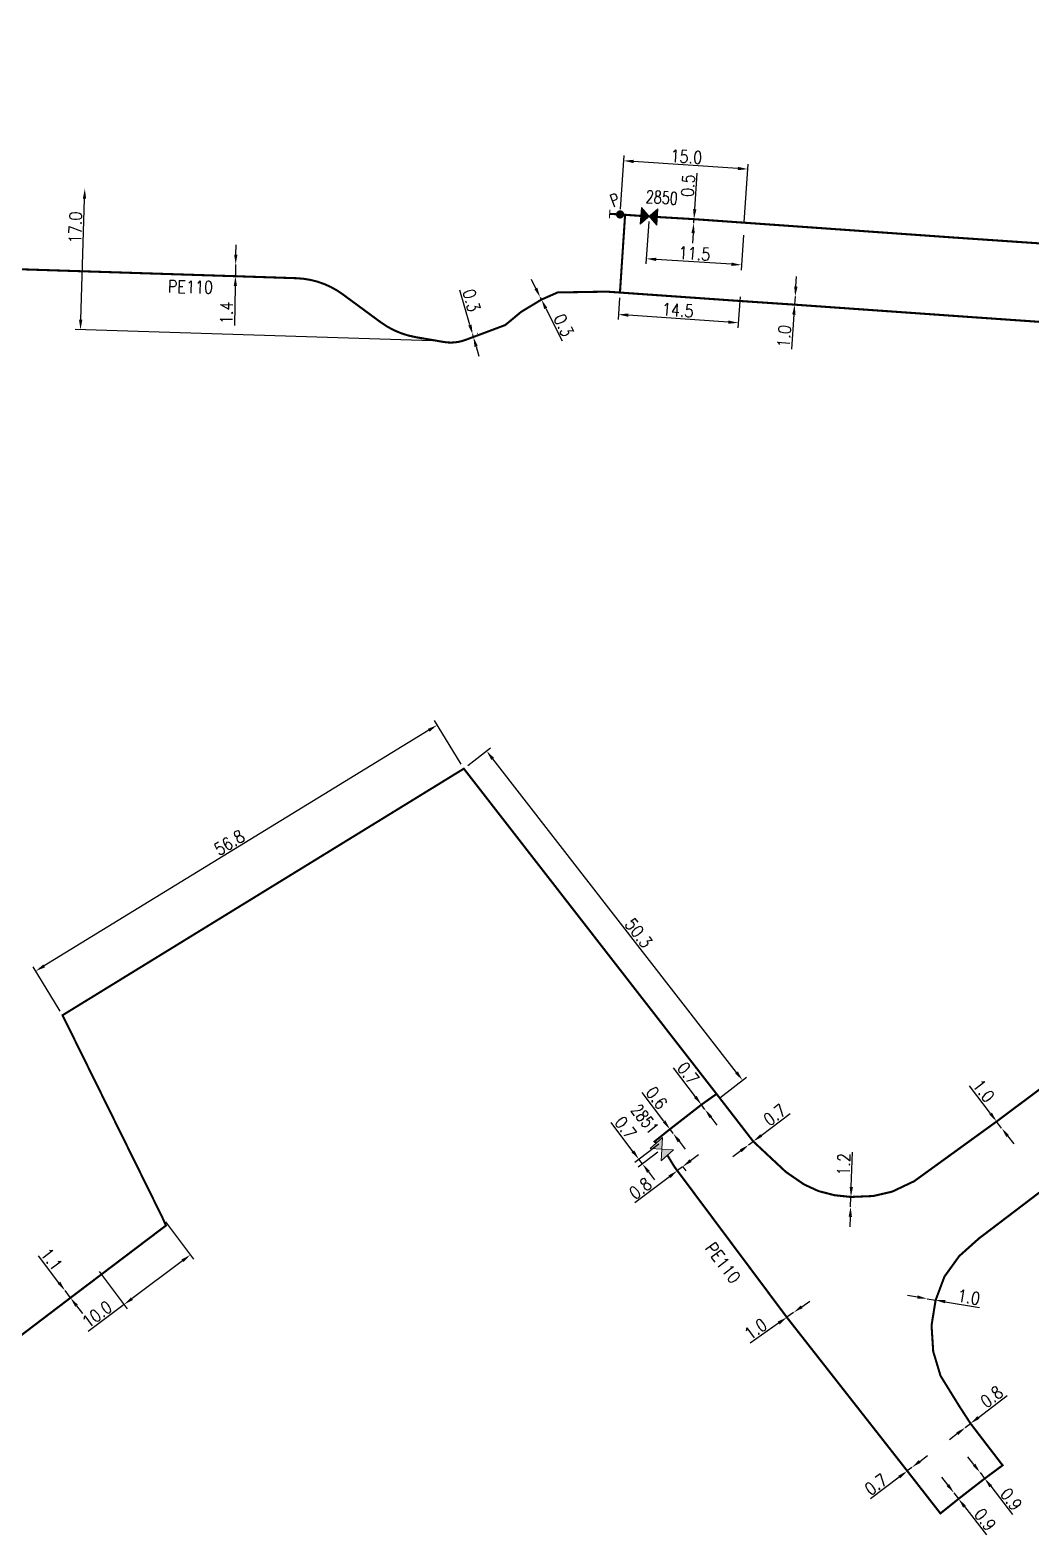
# Model space of a CAD drawing. Header units: millimetres. Extents: x 132993 to 134000, y 129004 to 130000.
# Drawn here: x 133183.7 to 133304.4, y 129056.6 to 129238.1 of the extents above; entities that cross this region are included whole.
import ezdxf
from ezdxf.enums import TextEntityAlignment as Align

# ---------------------------------------------------------------- set-up
doc = ezdxf.new("R2010")
doc.units = ezdxf.units.MM
doc.header["$PDMODE"] = 34
doc.layers.get('0').update_dxf_attribs({"linetype": 'CONTINUOUS'})
doc.layers.get('DefPoints').update_dxf_attribs({"linetype": 'CONTINUOUS', "lineweight": 0})
for name, color, linetype in [('G_120', 4, 'CONTINUOUS'), ('G_300', 7, 'CONTINUOUS'), ('G_340', 7, 'CONTINUOUS')]:
    doc.layers.add(name, color=color, linetype=linetype)
doc.styles.add('G_ROMANS', font='ROMANS.SHX', dxfattribs={"width": 0.75})
doc.styles.get("Standard").update_dxf_attribs({"font": 'romans.shx', "width": 0.85})
doc.linetypes.add('G_typB_PE', pattern='A,5,-0.3,["o",Standard,S=1.5,R=0,X=0,Y=-0.5],-1.65', length=6.95)
doc.dimstyles.get("Standard").update_dxf_attribs({"dimtxt": 1.5, "dimasz": 1.2, "dimexe": 0.625, "dimexo": 0.625, "dimgap": 0.25, "dimtad": 1, "dimdec": 1, "dimzin": 0, "dimdsep": 46, "dimtxsty": 'Standard', "dimcen": -0.5, "dimadec": 0, "dimazin": 0, "dimtfac": 1, "dimtdec": 1, "dimtmove": 0, "dimatfit": 3, "dimfxl": 0, "dimtolj": 1, "dimtzin": 0, "dimarcsym": 0})

# ---------------------------------------------------------------- blocks, each defined once
blk = doc.blocks.new('*D29')
at = {"layer": 'DefPoints', "color": 0, "linetype": 'Continuous', "transparency": 16777216}
for p in [(133263.7, 129214.79), (133263.73, 129215.29), (133263.73, 129215.29)]:
    blk.add_point(p, dxfattribs=at)
at = {"layer": 'G_120', "color": 0, "linetype": 'Continuous', "lineweight": -2, "transparency": 16777216}
for p, q in [((133263.82, 129216.49), (133264.11, 129220.85)), ((133263.08, 129214.83), (133263.08, 129214.83)), ((133263.11, 129215.33), (133263.11, 129215.33)), ((133263.7, 129214.79), (133263.73, 129215.29)), ((133263.62, 129213.59), (133263.54, 129212.4))]:
    blk.add_line(p, q, dxfattribs=at)
at = {"layer": 'G_120', "color": 0, "linetype": 'Continuous', "transparency": 16777216}
for points in [[(133263.62, 129216.5), (133264.02, 129216.47), (133263.73, 129215.29)], [(133263.42, 129213.61), (133263.82, 129213.58), (133263.7, 129214.79)]]:
    blk.add_solid(points, dxfattribs=at)
at = {"layer": 'G_120', "color": 0, "linetype": 'Continuous', "transparency": 16777216, "insert": (133263.01, 129219.34), "char_height": 1.5, "attachment_point": 5, "rotation": 86.0835}
blk.add_mtext('\\A1;0.5', dxfattribs=at)
blk = doc.blocks.new('*D40')
at = {"layer": 'DefPoints', "color": 0, "linetype": 'Continuous', "transparency": 16777216}
for p in [(133291.87, 129085.12), (133292.86, 129084.96), (133292.86, 129084.96)]:
    blk.add_point(p, dxfattribs=at)
at = {"layer": 'G_120', "color": 0, "linetype": 'Continuous', "lineweight": -2, "transparency": 16777216}
for p, q in [((133290.69, 129085.31), (133289.5, 129085.51)), ((133291.87, 129085.12), (133292.86, 129084.96)), ((133294.04, 129084.76), (133298.17, 129084.08))]:
    blk.add_line(p, q, dxfattribs=at)
at = {"layer": 'G_120', "color": 0, "linetype": 'Continuous', "transparency": 16777216}
for points in [[(133290.72, 129085.51), (133290.65, 129085.12), (133291.87, 129085.12)], [(133294.07, 129084.96), (133294.01, 129084.56), (133292.86, 129084.96)]]:
    blk.add_solid(points, dxfattribs=at)
at = {"layer": 'G_120', "color": 0, "linetype": 'Continuous', "transparency": 16777216, "insert": (133296.86, 129085.31), "char_height": 1.5, "attachment_point": 5, "rotation": 350.6635}
blk.add_mtext('\\A1;1.0', dxfattribs=at)
blk = doc.blocks.new('*D41')
at = {"layer": 'DefPoints', "color": 0, "linetype": 'Continuous', "transparency": 16777216}
for p in [(133296.45, 129069.58), (133297.08, 129070.07), (133297.08, 129070.07)]:
    blk.add_point(p, dxfattribs=at)
at = {"layer": 'G_120', "color": 0, "linetype": 'Continuous', "lineweight": -2, "transparency": 16777216}
for p, q in [((133298.03, 129070.8), (133301.5, 129073.46)), ((133296.07, 129070.08), (133296.07, 129070.08)), ((133296.45, 129069.58), (133297.08, 129070.07)), ((133296.7, 129070.56), (133296.7, 129070.56)), ((133295.5, 129068.85), (133294.54, 129068.12))]:
    blk.add_line(p, q, dxfattribs=at)
at = {"layer": 'G_120', "color": 0, "linetype": 'Continuous', "transparency": 16777216}
for points in [[(133295.37, 129069.01), (133295.62, 129068.69), (133296.45, 129069.58)], [(133297.91, 129070.96), (133298.16, 129070.64), (133297.08, 129070.07)]]:
    blk.add_solid(points, dxfattribs=at)
at = {"layer": 'G_120', "color": 0, "linetype": 'Continuous', "transparency": 16777216, "insert": (133299.63, 129073.29), "char_height": 1.5, "attachment_point": 5, "rotation": 37.5298}
blk.add_mtext('\\A1;0.8', dxfattribs=at)
blk = doc.blocks.new('*D42')
at = {"layer": 'DefPoints', "color": 0, "linetype": 'Continuous', "transparency": 16777216}
for p in [(133298.23, 129064.16), (133298.78, 129063.45), (133298.78, 129063.45)]:
    blk.add_point(p, dxfattribs=at)
at = {"layer": 'G_120', "color": 0, "linetype": 'Continuous', "lineweight": -2, "transparency": 16777216}
for p, q in [((133297.5, 129065.11), (133296.77, 129066.06)), ((133298.23, 129064.16), (133298.78, 129063.45)), ((133299.52, 129062.5), (133302.15, 129059.09))]:
    blk.add_line(p, q, dxfattribs=at)
at = {"layer": 'G_120', "color": 0, "linetype": 'Continuous', "transparency": 16777216}
for points in [[(133297.66, 129065.23), (133297.34, 129064.99), (133298.23, 129064.16)], [(133299.68, 129062.62), (133299.36, 129062.38), (133298.78, 129063.45)]]:
    blk.add_solid(points, dxfattribs=at)
at = {"layer": 'G_120', "color": 0, "linetype": 'Continuous', "transparency": 16777216, "insert": (133301.99, 129060.93), "char_height": 1.5, "attachment_point": 5, "rotation": 307.708}
blk.add_mtext('\\A1;0.9', dxfattribs=at)
blk = doc.blocks.new('*D43')
at = {"layer": 'DefPoints', "color": 0, "linetype": 'Continuous', "transparency": 16777216}
for p in [(133295.08, 129061.71), (133295.63, 129061), (133295.63, 129061)]:
    blk.add_point(p, dxfattribs=at)
at = {"layer": 'G_120', "color": 0, "linetype": 'Continuous', "lineweight": -2, "transparency": 16777216}
for p, q in [((133294.34, 129062.66), (133293.61, 129063.61)), ((133295.08, 129061.71), (133295.63, 129061)), ((133296.36, 129060.05), (133299, 129056.64))]:
    blk.add_line(p, q, dxfattribs=at)
at = {"layer": 'G_120', "color": 0, "linetype": 'Continuous', "transparency": 16777216}
for points in [[(133294.5, 129062.78), (133294.18, 129062.54), (133295.08, 129061.71)], [(133296.52, 129060.17), (133296.2, 129059.93), (133295.63, 129061)]]:
    blk.add_solid(points, dxfattribs=at)
at = {"layer": 'G_120', "color": 0, "linetype": 'Continuous', "transparency": 16777216, "insert": (133298.84, 129058.48), "char_height": 1.5, "attachment_point": 5, "rotation": 307.708}
blk.add_mtext('\\A1;0.9', dxfattribs=at)
blk = doc.blocks.new('*D44')
at = {"layer": 'DefPoints', "color": 0, "linetype": 'Continuous', "transparency": 16777216}
for p in [(133289.45, 129064.35), (133289.45, 129064.35), (133290, 129064.78)]:
    blk.add_point(p, dxfattribs=at)
at = {"layer": 'G_120', "color": 0, "linetype": 'Continuous', "lineweight": -2, "transparency": 16777216}
for p, q in [((133290.96, 129065.5), (133291.91, 129066.23)), ((133290, 129064.78), (133289.45, 129064.35)), ((133288.49, 129063.62), (133285.02, 129060.97))]:
    blk.add_line(p, q, dxfattribs=at)
at = {"layer": 'G_120', "color": 0, "linetype": 'Continuous', "transparency": 16777216}
for points in [[(133288.37, 129063.78), (133288.61, 129063.46), (133289.45, 129064.35)], [(133290.84, 129065.66), (133291.08, 129065.34), (133290, 129064.78)]]:
    blk.add_solid(points, dxfattribs=at)
at = {"layer": 'G_120', "color": 0, "linetype": 'Continuous', "transparency": 16777216, "insert": (133285.67, 129062.73), "char_height": 1.5, "attachment_point": 5, "rotation": 37.3206}
blk.add_mtext('\\A1;0.7', dxfattribs=at)
blk = doc.blocks.new('*D45')
at = {"layer": 'DefPoints', "color": 0, "linetype": 'Continuous', "transparency": 16777216}
for p in [(133274.92, 129082.88), (133274.92, 129082.88), (133275.74, 129083.46)]:
    blk.add_point(p, dxfattribs=at)
at = {"layer": 'G_120', "color": 0, "linetype": 'Continuous', "lineweight": -2, "transparency": 16777216}
for p, q in [((133276.72, 129084.15), (133277.7, 129084.84)), ((133275.74, 129083.46), (133274.92, 129082.88)), ((133273.94, 129082.19), (133270.52, 129079.77))]:
    blk.add_line(p, q, dxfattribs=at)
at = {"layer": 'G_120', "color": 0, "linetype": 'Continuous', "transparency": 16777216}
for points in [[(133276.6, 129084.31), (133276.83, 129083.98), (133275.74, 129083.46)], [(133273.82, 129082.35), (133274.06, 129082.02), (133274.92, 129082.88)]]:
    blk.add_solid(points, dxfattribs=at)
at = {"layer": 'G_120', "color": 0, "linetype": 'Continuous', "transparency": 16777216, "insert": (133271.16, 129081.45), "char_height": 1.5, "attachment_point": 5, "rotation": 35.2053}
blk.add_mtext('\\A1;1.0', dxfattribs=at)
blk = doc.blocks.new('*D46')
at = {"layer": 'DefPoints', "color": 0, "linetype": 'Continuous', "transparency": 16777216}
for p in [(133261.35, 129101.05), (133261.99, 129101.53), (133262.36, 129101.04)]:
    blk.add_point(p, dxfattribs=at)
at = {"layer": 'G_120', "color": 0, "linetype": 'Continuous', "lineweight": -2, "transparency": 16777216}
for p, q in [((133263.32, 129101.77), (133264.28, 129102.49)), ((133262.36, 129101.04), (133261.73, 129100.56)), ((133261.73, 129100.55), (133262.1, 129100.06)), ((133262.37, 129101.04), (133262.74, 129100.54)), ((133260.77, 129099.83), (133256.6, 129096.67))]:
    blk.add_line(p, q, dxfattribs=at)
at = {"layer": 'G_120', "color": 0, "linetype": 'Continuous', "transparency": 16777216}
for points in [[(133260.65, 129099.99), (133260.89, 129099.67), (133261.73, 129100.56)], [(133263.2, 129101.93), (133263.44, 129101.61), (133262.36, 129101.04)]]:
    blk.add_solid(points, dxfattribs=at)
at = {"layer": 'G_120', "color": 0, "linetype": 'Continuous', "transparency": 16777216, "insert": (133257.26, 129098.42), "char_height": 1.5, "attachment_point": 5, "rotation": 37.1772}
blk.add_mtext('\\A1;0.8', dxfattribs=at)
blk = doc.blocks.new('*D47')
at = {"layer": 'DefPoints', "color": 0, "linetype": 'Continuous', "transparency": 16777216}
for p in [(133264.62, 129108.51), (133264.62, 129108.51), (133265.04, 129107.95)]:
    blk.add_point(p, dxfattribs=at)
at = {"layer": 'G_120', "color": 0, "linetype": 'Continuous', "lineweight": -2, "transparency": 16777216}
for p, q in [((133263.9, 129109.47), (133261.26, 129112.95)), ((133264.13, 129108.13), (133264.13, 129108.13)), ((133265.04, 129107.95), (133264.62, 129108.51)), ((133264.55, 129107.58), (133264.55, 129107.58)), ((133265.77, 129107), (133266.49, 129106.04))]:
    blk.add_line(p, q, dxfattribs=at)
at = {"layer": 'G_120', "color": 0, "linetype": 'Continuous', "transparency": 16777216}
for points in [[(133264.06, 129109.59), (133263.74, 129109.34), (133264.62, 129108.51)], [(133265.93, 129107.12), (133265.61, 129106.88), (133265.04, 129107.95)]]:
    blk.add_solid(points, dxfattribs=at)
at = {"layer": 'G_120', "color": 0, "linetype": 'Continuous', "transparency": 16777216, "insert": (133263.01, 129112.29), "char_height": 1.5, "attachment_point": 5, "rotation": 307.1581}
blk.add_mtext('\\A1;0.7', dxfattribs=at)
blk = doc.blocks.new('*D48')
at = {"layer": 'DefPoints', "color": 0, "linetype": 'Continuous', "transparency": 16777216}
for p in [(133260.84, 129105.55), (133260.84, 129105.55), (133261.21, 129105.06)]:
    blk.add_point(p, dxfattribs=at)
at = {"layer": 'G_120', "color": 0, "linetype": 'Continuous', "lineweight": -2, "transparency": 16777216}
for p, q in [((133260.11, 129106.51), (133257.47, 129109.99)), ((133260.71, 129104.68), (133260.71, 129104.68)), ((133261.21, 129105.06), (133260.84, 129105.55)), ((133261.93, 129104.1), (133262.66, 129103.15))]:
    blk.add_line(p, q, dxfattribs=at)
at = {"layer": 'G_120', "color": 0, "linetype": 'Continuous', "transparency": 16777216}
for points in [[(133260.27, 129106.63), (133259.95, 129106.39), (133260.84, 129105.55)], [(133262.09, 129104.23), (133261.77, 129103.98), (133261.21, 129105.06)]]:
    blk.add_solid(points, dxfattribs=at)
at = {"layer": 'G_120', "color": 0, "linetype": 'Continuous', "transparency": 16777216, "insert": (133259.23, 129109.33), "char_height": 1.5, "attachment_point": 5, "rotation": 307.1581}
blk.add_mtext('\\A1;0.6', dxfattribs=at)
blk = doc.blocks.new('*D49')
at = {"layer": 'DefPoints', "color": 0, "linetype": 'Continuous', "transparency": 16777216}
for p in [(133270.88, 129104.08), (133270.88, 129104.08), (133270.32, 129103.66)]:
    blk.add_point(p, dxfattribs=at)
at = {"layer": 'G_120', "color": 0, "linetype": 'Continuous', "lineweight": -2, "transparency": 16777216}
for p, q in [((133271.84, 129104.81), (133275.33, 129107.44)), ((133270.32, 129103.66), (133270.88, 129104.08)), ((133269.36, 129102.94), (133268.41, 129102.22))]:
    blk.add_line(p, q, dxfattribs=at)
at = {"layer": 'G_120', "color": 0, "linetype": 'Continuous', "transparency": 16777216}
for points in [[(133271.72, 129104.97), (133271.96, 129104.65), (133270.88, 129104.08)], [(133269.24, 129103.1), (133269.48, 129102.78), (133270.32, 129103.66)]]:
    blk.add_solid(points, dxfattribs=at)
at = {"layer": 'G_120', "color": 0, "linetype": 'Continuous', "transparency": 16777216, "insert": (133273.46, 129107.28), "char_height": 1.5, "attachment_point": 5, "rotation": 37.0298}
blk.add_mtext('\\A1;0.7', dxfattribs=at)
blk = doc.blocks.new('*D50')
at = {"layer": 'DefPoints', "color": 0, "linetype": 'Continuous', "transparency": 16777216}
for p in [(133282.66, 129097.39), (133282.66, 129097.39), (133282.62, 129096.19)]:
    blk.add_point(p, dxfattribs=at)
at = {"layer": 'G_120', "color": 0, "linetype": 'Continuous', "lineweight": -2, "transparency": 16777216}
for p, q in [((133282.7, 129098.59), (133282.84, 129102.78)), ((133282.62, 129096.19), (133282.66, 129097.39)), ((133283.28, 129097.37), (133283.28, 129097.37)), ((133282.58, 129094.99), (133282.54, 129093.79)), ((133283.24, 129096.17), (133283.24, 129096.17))]:
    blk.add_line(p, q, dxfattribs=at)
at = {"layer": 'G_120', "color": 0, "linetype": 'Continuous', "transparency": 16777216}
for points in [[(133282.5, 129098.6), (133282.9, 129098.59), (133282.66, 129097.39)], [(133282.38, 129095), (133282.78, 129094.99), (133282.62, 129096.19)]]:
    blk.add_solid(points, dxfattribs=at)
at = {"layer": 'G_120', "color": 0, "linetype": 'Continuous', "transparency": 16777216, "insert": (133281.79, 129101.32), "char_height": 1.5, "attachment_point": 5, "rotation": 88.1333}
blk.add_mtext('\\A1;1.2', dxfattribs=at)
blk = doc.blocks.new('*D51')
at = {"layer": 'DefPoints', "color": 0, "linetype": 'Continuous', "transparency": 16777216}
for p in [(133300.23, 129106.49), (133300.23, 129106.49), (133300.83, 129105.69)]:
    blk.add_point(p, dxfattribs=at)
at = {"layer": 'G_120', "color": 0, "linetype": 'Continuous', "lineweight": -2, "transparency": 16777216}
for p, q in [((133299.5, 129107.44), (133296.96, 129110.78)), ((133300.83, 129105.69), (133300.23, 129106.49)), ((133301.56, 129104.74), (133302.29, 129103.78))]:
    blk.add_line(p, q, dxfattribs=at)
at = {"layer": 'G_120', "color": 0, "linetype": 'Continuous', "transparency": 16777216}
for points in [[(133299.66, 129107.56), (133299.34, 129107.32), (133300.23, 129106.49)], [(133301.72, 129104.86), (133301.4, 129104.62), (133300.83, 129105.69)]]:
    blk.add_solid(points, dxfattribs=at)
at = {"layer": 'G_120', "color": 0, "linetype": 'Continuous', "transparency": 16777216, "insert": (133298.67, 129110.19), "char_height": 1.5, "attachment_point": 5, "rotation": 307.2532}
blk.add_mtext('\\A1;1.0', dxfattribs=at)
blk = doc.blocks.new('*D59')
at = {"layer": 'DefPoints', "color": 0, "linetype": 'Continuous', "transparency": 16777216}
for p in [(133275.93, 129205.97), (133275.86, 129204.98), (133275.86, 129204.98)]:
    blk.add_point(p, dxfattribs=at)
at = {"layer": 'G_120', "color": 0, "linetype": 'Continuous', "lineweight": -2, "transparency": 16777216}
for p, q in [((133276.02, 129207.17), (133276.1, 129208.37)), ((133275.93, 129205.97), (133275.86, 129204.98)), ((133275.78, 129203.79), (133275.49, 129199.61))]:
    blk.add_line(p, q, dxfattribs=at)
at = {"layer": 'G_120', "color": 0, "linetype": 'Continuous', "transparency": 16777216}
for points in [[(133275.82, 129207.19), (133276.22, 129207.16), (133275.93, 129205.97)], [(133275.58, 129203.8), (133275.98, 129203.77), (133275.86, 129204.98)]]:
    blk.add_solid(points, dxfattribs=at)
at = {"layer": 'G_120', "color": 0, "linetype": 'Continuous', "transparency": 16777216, "insert": (133274.6, 129201.17), "char_height": 1.5, "attachment_point": 5, "rotation": 86.0245}
blk.add_mtext('\\A1;1.0', dxfattribs=at)
blk = doc.blocks.new('*D60')
at = {"layer": 'DefPoints', "color": 0, "linetype": 'Continuous', "transparency": 16777216}
for p in [(133254.8, 129206.44), (133269.33, 129206.53), (133254.61, 129203.8)]:
    blk.add_point(p, dxfattribs=at)
at = {"layer": 'G_120', "color": 0, "linetype": 'Continuous', "lineweight": -2, "transparency": 16777216}
for p, q in [((133254.75, 129205.82), (133254.57, 129203.18)), ((133269.29, 129205.91), (133269.03, 129202.17)), ((133267.87, 129202.87), (133255.81, 129203.72))]:
    blk.add_line(p, q, dxfattribs=at)
at = {"layer": 'G_120', "color": 0, "linetype": 'Continuous', "transparency": 16777216}
for points in [[(133255.82, 129203.92), (133255.79, 129203.52), (133254.61, 129203.8)], [(133267.89, 129203.07), (133267.86, 129202.68), (133269.07, 129202.79)]]:
    blk.add_solid(points, dxfattribs=at)
at = {"layer": 'G_120', "color": 0, "linetype": 'Continuous', "transparency": 16777216, "insert": (133261.77, 129204.31), "char_height": 1.5, "attachment_point": 5, "rotation": 355.9883}
blk.add_mtext('\\A1;14.5', dxfattribs=at)
blk = doc.blocks.new('*D61')
at = {"layer": 'DefPoints', "color": 0, "linetype": 'Continuous', "transparency": 16777216}
for p in [(133260, 129104.15), (133259.86, 129103.16), (133257.51, 129101.38)]:
    blk.add_point(p, dxfattribs=at)
at = {"layer": 'G_300', "color": 0, "linetype": 'Continuous', "lineweight": -2, "transparency": 16777216}
for p, q in [((133256.36, 129102.89), (133253.72, 129106.38)), ((133259.5, 129103.77), (133256.59, 129101.56)), ((133259.36, 129102.78), (133257.01, 129101)), ((133257.51, 129101.38), (133257.08, 129101.94)), ((133258.24, 129100.42), (133258.96, 129099.46))]:
    blk.add_line(p, q, dxfattribs=at)
at = {"layer": 'G_300', "color": 0, "linetype": 'Continuous', "transparency": 16777216}
for points in [[(133256.52, 129103.01), (133256.2, 129102.77), (133257.08, 129101.94)], [(133258.39, 129100.54), (133258.08, 129100.3), (133257.51, 129101.38)]]:
    blk.add_solid(points, dxfattribs=at)
at = {"layer": 'G_300', "color": 0, "linetype": 'Continuous', "transparency": 16777216, "insert": (133255.47, 129105.72), "char_height": 1.5, "attachment_point": 5, "rotation": 307.1771}
blk.add_mtext('\\A1;0.7', dxfattribs=at)
blk = doc.blocks.new('*D62')
at = {"layer": 'DefPoints', "color": 0, "linetype": 'Continuous', "transparency": 16777216}
for p in [(133187.87, 129086.1), (133188.53, 129085.23), (133188.53, 129085.23)]:
    blk.add_point(p, dxfattribs=at)
at = {"layer": 'G_120', "color": 0, "linetype": 'Continuous', "lineweight": -2, "transparency": 16777216}
for p, q in [((133187.14, 129087.05), (133184.67, 129090.3)), ((133188.53, 129085.23), (133187.87, 129086.1)), ((133189.26, 129084.27), (133189.99, 129083.32))]:
    blk.add_line(p, q, dxfattribs=at)
at = {"layer": 'G_120', "color": 0, "linetype": 'Continuous', "transparency": 16777216}
for points in [[(133187.3, 129087.17), (133186.98, 129086.93), (133187.87, 129086.1)], [(133189.42, 129084.39), (133189.1, 129084.15), (133188.53, 129085.23)]]:
    blk.add_solid(points, dxfattribs=at)
at = {"layer": 'G_120', "color": 0, "linetype": 'Continuous', "transparency": 16777216, "insert": (133186.27, 129089.86), "char_height": 1.5, "attachment_point": 5, "rotation": 307.2802}
blk.add_mtext('\\A1;1.1', dxfattribs=at)
blk = doc.blocks.new('*D63')
at = {"layer": 'DefPoints', "color": 0, "linetype": 'Continuous', "transparency": 16777216}
for p in [(133199.62, 129094.9), (133202.99, 129090.41), (133191.62, 129088.91)]:
    blk.add_point(p, dxfattribs=at)
at = {"layer": 'G_120', "color": 0, "linetype": 'Continuous', "lineweight": -2, "transparency": 16777216}
for p, q in [((133199.99, 129094.4), (133203.36, 129089.9)), ((133202.03, 129089.69), (133195.95, 129085.13)), ((133191.99, 129088.41), (133195.36, 129083.91)), ((133194.99, 129084.41), (133190.66, 129081.17))]:
    blk.add_line(p, q, dxfattribs=at)
at = {"layer": 'G_120', "color": 0, "linetype": 'Continuous', "transparency": 16777216}
for points in [[(133201.91, 129089.85), (133202.15, 129089.53), (133202.99, 129090.41)], [(133195.83, 129085.29), (133196.07, 129084.97), (133194.99, 129084.41)]]:
    blk.add_solid(points, dxfattribs=at)
at = {"layer": 'G_120', "color": 0, "linetype": 'Continuous', "transparency": 16777216, "insert": (133191.74, 129083.23), "char_height": 1.5, "attachment_point": 5, "rotation": 36.8432}
blk.add_mtext('\\A1;10.0', dxfattribs=at)
blk = doc.blocks.new('*D65')
at = {"layer": 'DefPoints', "color": 0, "linetype": 'Continuous', "transparency": 16777216}
for p in [(133238.71, 129151.16), (133235.97, 129149.03), (133266.35, 129108.94)]:
    blk.add_point(p, dxfattribs=at)
at = {"layer": 'G_120', "color": 0, "linetype": 'Continuous', "lineweight": -2, "transparency": 16777216}
for p, q in [((133236.47, 129149.41), (133239.2, 129151.54)), ((133268.85, 129112.4), (133239.45, 129150.21)), ((133266.85, 129109.33), (133270.08, 129111.84))]:
    blk.add_line(p, q, dxfattribs=at)
at = {"layer": 'G_120', "color": 0, "linetype": 'Continuous', "transparency": 16777216}
for points in [[(133239.61, 129150.34), (133239.29, 129150.09), (133238.71, 129151.16)], [(133269.01, 129112.53), (133268.69, 129112.28), (133269.59, 129111.46)]]:
    blk.add_solid(points, dxfattribs=at)
at = {"layer": 'G_120', "color": 0, "linetype": 'Continuous', "transparency": 16777216, "insert": (133257.06, 129129.2), "char_height": 1.5, "attachment_point": 5, "rotation": 307.8709}
blk.add_mtext('\\A1;50.3', dxfattribs=at)
blk = doc.blocks.new('*D66')
at = {"layer": 'DefPoints', "color": 0, "linetype": 'Continuous', "transparency": 16777216}
for p in [(133235.97, 129149.03), (133184.33, 129124.62), (133187.61, 129119.27)]:
    blk.add_point(p, dxfattribs=at)
at = {"layer": 'G_120', "color": 0, "linetype": 'Continuous', "lineweight": -2, "transparency": 16777216}
for p, q in [((133235.65, 129149.56), (133232.43, 129154.82)), ((133231.73, 129153.66), (133185.36, 129125.25)), ((133187.28, 129119.8), (133184.01, 129125.15))]:
    blk.add_line(p, q, dxfattribs=at)
at = {"layer": 'G_120', "color": 0, "linetype": 'Continuous', "transparency": 16777216}
for points in [[(133231.63, 129153.83), (133231.84, 129153.49), (133232.75, 129154.28)], [(133185.25, 129125.42), (133185.46, 129125.08), (133184.33, 129124.62)]]:
    blk.add_solid(points, dxfattribs=at)
at = {"layer": 'G_120', "color": 0, "linetype": 'Continuous', "transparency": 16777216, "insert": (133207.69, 129140.1), "char_height": 1.5, "attachment_point": 5, "rotation": 31.4912}
blk.add_mtext('\\A1;56.8', dxfattribs=at)
blk = doc.blocks.new('*D68')
at = {"layer": 'DefPoints', "color": 0, "linetype": 'Continuous', "transparency": 16777216}
for p in [(133255.25, 129222.33), (133254.82, 129215.86), (133269.75, 129214.29)]:
    blk.add_point(p, dxfattribs=at)
at = {"layer": 'G_300', "color": 0, "linetype": 'Continuous', "lineweight": -2, "transparency": 16777216}
for p, q in [((133254.86, 129216.48), (133255.3, 129222.95)), ((133269.03, 129221.4), (133256.45, 129222.25)), ((133269.79, 129214.92), (133270.26, 129221.94))]:
    blk.add_line(p, q, dxfattribs=at)
at = {"layer": 'G_300', "color": 0, "linetype": 'Continuous', "transparency": 16777216}
for points in [[(133256.46, 129222.45), (133256.44, 129222.05), (133255.25, 129222.33)], [(133269.04, 129221.6), (133269.01, 129221.2), (133270.22, 129221.32)]]:
    blk.add_solid(points, dxfattribs=at)
at = {"layer": 'G_300', "color": 0, "linetype": 'Continuous', "transparency": 16777216, "insert": (133262.81, 129222.82), "char_height": 1.5, "attachment_point": 5, "rotation": 356.1383}
blk.add_mtext('\\A1;15.0', dxfattribs=at)
blk = doc.blocks.new('*D69')
at = {"layer": 'DefPoints', "color": 0, "linetype": 'Continuous', "transparency": 16777216}
for p in [(133245.19, 129205.86), (133245.33, 129205.59), (133245.33, 129205.59)]:
    blk.add_point(p, dxfattribs=at)
at = {"layer": 'G_120', "color": 0, "linetype": 'Continuous', "lineweight": -2, "transparency": 16777216}
for p, q in [((133244.66, 129206.93), (133244.12, 129208.01)), ((133245.19, 129205.86), (133245.33, 129205.59)), ((133245.86, 129204.52), (133247.82, 129200.61))]:
    blk.add_line(p, q, dxfattribs=at)
at = {"layer": 'G_120', "color": 0, "linetype": 'Continuous', "transparency": 16777216}
for points in [[(133244.83, 129207.02), (133244.48, 129206.85), (133245.19, 129205.86)], [(133246.04, 129204.61), (133245.68, 129204.43), (133245.33, 129205.59)]]:
    blk.add_solid(points, dxfattribs=at)
at = {"layer": 'G_120', "color": 0, "linetype": 'Continuous', "transparency": 16777216, "insert": (133248, 129202.48), "char_height": 1.5, "attachment_point": 5, "rotation": 296.584}
blk.add_mtext('\\A1;0.3', dxfattribs=at)
blk = doc.blocks.new('*D70')
at = {"layer": 'DefPoints', "color": 0, "linetype": 'Continuous', "transparency": 16777216}
for p in [(133237.03, 129201.37), (133237.12, 129201.08), (133237.12, 129201.08)]:
    blk.add_point(p, dxfattribs=at)
at = {"layer": 'G_120', "color": 0, "linetype": 'Continuous', "lineweight": -2, "transparency": 16777216}
for p, q in [((133236.7, 129202.53), (133235.49, 129206.73)), ((133237.12, 129201.08), (133237.04, 129201.37)), ((133237.63, 129201.54), (133237.64, 129201.55)), ((133237.45, 129199.93), (133237.79, 129198.78))]:
    blk.add_line(p, q, dxfattribs=at)
at = {"layer": 'G_120', "color": 0, "linetype": 'Continuous', "transparency": 16777216}
for points in [[(133236.9, 129202.58), (133236.51, 129202.47), (133237.04, 129201.37)], [(133237.65, 129199.99), (133237.26, 129199.88), (133237.12, 129201.08)]]:
    blk.add_solid(points, dxfattribs=at)
at = {"layer": 'G_120', "color": 0, "linetype": 'Continuous', "transparency": 16777216, "insert": (133236.89, 129205.48), "char_height": 1.5, "attachment_point": 5, "rotation": 286.138}
blk.add_mtext('\\A1;0.3', dxfattribs=at)
blk = doc.blocks.new('*D72')
at = {"layer": 'DefPoints', "color": 0, "linetype": 'Continuous', "transparency": 16777216}
for p in [(133258.31, 129215.62), (133269.73, 129213.99), (133257.98, 129210.52)]:
    blk.add_point(p, dxfattribs=at)
at = {"layer": 'G_300', "color": 0, "linetype": 'Continuous', "lineweight": -2, "transparency": 16777216}
for p, q in [((133258.27, 129214.99), (133257.94, 129209.89)), ((133269.69, 129213.37), (133269.41, 129209.15)), ((133268.26, 129209.85), (133259.18, 129210.44))]:
    blk.add_line(p, q, dxfattribs=at)
at = {"layer": 'G_300', "color": 0, "linetype": 'Continuous', "transparency": 16777216}
for points in [[(133259.19, 129210.64), (133259.16, 129210.24), (133257.98, 129210.52)], [(133268.27, 129210.05), (133268.24, 129209.65), (133269.45, 129209.77)]]:
    blk.add_solid(points, dxfattribs=at)
at = {"layer": 'G_300', "color": 0, "linetype": 'Continuous', "transparency": 16777216, "insert": (133263.78, 129211.14), "char_height": 1.5, "attachment_point": 5, "rotation": 356.2712}
blk.add_mtext('\\A1;11.5', dxfattribs=at)
blk = doc.blocks.new('G_300_04')
at = {"lineweight": 0}
h = blk.add_hatch(color=256, dxfattribs=at)
h.paths.add_polyline_path([(-1, 1), (-1, -1), (0, 0)])
h.paths.add_polyline_path([(1, 1), (0, 0), (1, -1)])
at = {"lineweight": 0, "flags": 128}
for points in [[(1, 1), (-1, -1)], [(1, -1), (-1, 1)], [(-1, 1), (-1, -1)], [(1, 1), (1, -1)]]:
    blk.add_lwpolyline(points, dxfattribs=at)
at = {"color": 0, "linetype": 'Continuous', "lineweight": 0, "style": 'G_ROMANS', "width": 0.75}
blk.add_attdef('NUM', text='', height=1.5, dxfattribs=at).set_placement((0, 2.07), align=Align.MIDDLE)
at = {"color": 0, "linetype": 'Continuous', "lineweight": 0, "style": 'G_ROMANS', "width": 0.75, "flags": 3}
for tag, p in [('DEF_LEG', (0, -2.5)), ('DEF_COUP', (0, -5)), ('DEF_TYPE', (0, -7.5))]:
    blk.add_attdef(tag, text='', height=1.2, dxfattribs=at).set_placement(p, align=Align.MIDDLE)
blk = doc.blocks.new('G_300_12')
at = {"color": 0, "linetype": 'Continuous', "lineweight": 0, "const_width": 0.497, "flags": 128}
blk.add_lwpolyline([(-0.25, 0, 1), (0.25, 0, 1)], format="xyb", close=True, dxfattribs=at)
at = {"color": 0, "linetype": 'Continuous', "lineweight": 0, "style": 'G_ROMANS', "width": 0.75}
blk.add_text('P', height=1.5, dxfattribs=at).set_placement((0, 1.85), align=Align.MIDDLE)
at = {"color": 0, "linetype": 'Continuous', "lineweight": 0, "style": 'G_ROMANS', "width": 0.75, "flags": 3}
for tag, p in [('DEF_LEG', (0, -5)), ('DEF_COUP', (0, -7.5)), ('DEF_TYPE', (0, -10))]:
    blk.add_attdef(tag, text='', height=1.2, dxfattribs=at).set_placement(p, align=Align.MIDDLE)
blk = doc.blocks.new('G_340_07')
at = {"color": 0, "linetype": 'Continuous', "lineweight": 0, "const_width": 0.25, "flags": 128}
blk.add_lwpolyline([(0, 0), (1.25, 0)], dxfattribs=at)
at = {"color": 0, "linetype": 'Continuous', "lineweight": 0, "flags": 128}
blk.add_lwpolyline([(1.25, -0.5), (1.25, 0.5)], dxfattribs=at)
at = {"color": 0, "linetype": 'Continuous', "lineweight": 0, "style": 'G_ROMANS', "width": 0.75, "flags": 3}
for tag, p in [('DEF_LEG', (0, -5)), ('DEF_COUP', (0, -7.5)), ('DEF_TYPE', (0, -10))]:
    blk.add_attdef(tag, text='', height=1.2, dxfattribs=at).set_placement(p, align=Align.MIDDLE)
blk = doc.blocks.new('*D79')
at = {"layer": 'DefPoints', "color": 0, "linetype": 'Continuous', "transparency": 16777216}
for p in [(133190.26, 129218.95), (133190.26, 129218.95), (133232.8, 129200.61)]:
    blk.add_point(p, dxfattribs=at)
at = {"layer": 'G_120', "color": 0, "linetype": 'Continuous', "lineweight": -2, "transparency": 16777216}
for p, q in [((133189.76, 129203.15), (133190.22, 129217.75)), ((133232.18, 129200.63), (133189.1, 129201.97))]:
    blk.add_line(p, q, dxfattribs=at)
at = {"layer": 'G_120', "color": 0, "linetype": 'Continuous', "transparency": 16777216}
for points in [[(133190.02, 129217.76), (133190.42, 129217.75), (133190.26, 129218.95)], [(133189.56, 129203.16), (133189.96, 129203.15), (133189.73, 129201.95)]]:
    blk.add_solid(points, dxfattribs=at)
at = {"layer": 'G_120', "color": 0, "linetype": 'Continuous', "transparency": 16777216, "insert": (133189.11, 129214.29), "char_height": 1.5, "attachment_point": 5, "rotation": 88.2181}
blk.add_mtext('\\A1;17.0', dxfattribs=at)
blk = doc.blocks.new('*D92')
at = {"layer": 'DefPoints', "color": 0, "linetype": 'Continuous', "transparency": 16777216}
for p in [(133208.45, 129209.81), (133208.45, 129209.81), (133208.43, 129208.41)]:
    blk.add_point(p, dxfattribs=at)
at = {"layer": 'G_120', "color": 0, "linetype": 'Continuous', "lineweight": -2, "transparency": 16777216}
for p, q in [((133208.47, 129211.01), (133208.5, 129212.21)), ((133208.45, 129209.81), (133208.43, 129208.41)), ((133208.41, 129207.21), (133208.32, 129202.46))]:
    blk.add_line(p, q, dxfattribs=at)
at = {"layer": 'G_120', "color": 0, "linetype": 'Continuous', "transparency": 16777216}
for points in [[(133208.27, 129211.01), (133208.67, 129211.01), (133208.45, 129209.81)], [(133208.21, 129207.21), (133208.61, 129207.21), (133208.43, 129208.41)]]:
    blk.add_solid(points, dxfattribs=at)
at = {"layer": 'G_120', "color": 0, "linetype": 'Continuous', "transparency": 16777216, "insert": (133207.35, 129204), "char_height": 1.5, "attachment_point": 5, "rotation": 88.9869}
blk.add_mtext('\\A1;1.4', dxfattribs=at)

msp = doc.modelspace()

# ---------------------------------------------------------------- linework, layer by layer
at = {"layer": 'G_120', "linetype": 'G_typB_PE', "flags": 128}
for points in [[(133475.06, 129098.18, 0.25, 0.25, 0), (133469.84, 129105.74, 0.25, 0.25, 0), (133466.31, 129110.94, 0.25, 0.25, 0), (133462.72, 129116.17, 0.25, 0.25, 0), (133458.06, 129122.94, 0.25, 0.25, 0), (133452.65, 129130.8, 0.25, 0.25, 0), (133449.59, 129136.44, 0.25, 0.25, 0), (133443.19, 129143.8, 0.25, 0.25, 0), (133439.63, 129148.33, 0.25, 0.25, 0), (133435.57, 129153.2, 0.25, 0.25, 0), (133433.67, 129155.53, 0.25, 0.25, 0), (133430.24, 129159.18, 0.25, 0.25, 0), (133424.71, 129164.83, 0.25, 0.25, 0), (133421.3, 129168.18, 0.25, 0.25, 0), (133418.87, 129170.96, 0.25, 0.25, 0), (133417.89, 129175.31, 0.25, 0.25, 0), (133416.65, 129182.08, 0.25, 0.25, 0), (133417.15, 129183.6, 0.25, 0.25, 0), (133418.1, 129185.72, 0.25, 0.25, 0), (133418.93, 129187.26, 0.25, 0.25, 0), (133433.86, 129214.62, 0.25, 0.25, 0), (133434.75, 129216.26, 0.25, 0.25, 0), (133436.49, 129218.58, 0.25, 0.25, 0), (133438.75, 129220.53, 0.25, 0.25, 0), (133443.5, 129222.44, 0.25, 0.25, 0), (133448.07, 129222.95, 0.25, 0.25, 0), (133450.54, 129222.46, 0.25, 0.25, 0), (133453.38, 129221.44, 0.25, 0.25, 0), (133463.04, 129216.87, 0.25, 0.25, 0), (133467.26, 129214.77, 0.25, 0.25, 0), (133469.82, 129213.37, 0.25, 0.25, 0), (133475.7, 129210.14, 0.25, 0.25, 0), (133480.55, 129207.18, 0.25, 0.25, 0), (133488.86, 129201.81, 0.25, 0.25, 0), (133494.68, 129197.68, 0.25, 0.25, 0), (133501.43, 129192.55, 0.25, 0.25, 0), (133505.47, 129189.21, 0.25, 0.25, 0), (133514.24, 129181.43, 0.25, 0.25, 0), (133521.5, 129174.39, 0.25, 0.25, 0), (133523.58, 129171.73, 0.25, 0.25, 0), (133524.75, 129169.32, 0.25, 0.25, 0), (133525.49, 129165.83, 0.25, 0.25, 0), (133525.3, 129162.06, 0.25, 0.25, 0), (133523.79, 129157.9, 0.25, 0.25, 0), (133520.25, 129153.64, 0.25, 0.25, 0), (133517.91, 129151.68, 0.25, 0.25, 0), (133513.65, 129148.23, 0.25, 0.25, 0), (133516.62, 129144.71, 0.25, 0.25, 0), (133519.6, 129140.98, 0.25, 0.25, 0), (133525.48, 129145.65, 0.25, 0.25, 0), (133546.07, 129161.57, 0.25, 0.25, 0), (133546.57, 129163.07, 0.25, 0.25, 0), (133557.41, 129171.76, 0.25, 0.25, 0), (133563.62, 129176.8, 0.25, 0.25, 0), (133560.62, 129180.41, 0.25, 0.25, 0), (133557.65, 129184.18, 0.25, 0.25, 0), (133553.37, 129180.78, 0.25, 0.25, 0), (133549.83, 129178.05, 0.25, 0.25, 0), (133548.03, 129176.72, 0.25, 0.25, 0), (133544.6, 129175.1, 0.25, 0.25, 0), (133539.21, 129174.95, 0.25, 0.25, 0), (133537.6, 129175.19, 0.25, 0.25, 0), (133535.42, 129175.81, 0.25, 0.25, 0), (133533.79, 129176.77, 0.25, 0.25, 0), (133528.67, 129180.64, 0.25, 0.25, 0), (133528.67, 129180.64, 0.25, 0.25, 0), (133525.6, 129183.37, 0.25, 0.25, 0), (133522.76, 129186.18, 0.25, 0.25, 0), (133516.28, 129192.13, 0.25, 0.25, 0), (133507.96, 129199.13, 0.25, 0.25, 0), (133500.74, 129204.71, 0.25, 0.25, 0), (133495.4, 129208.43, 0.25, 0.25, 0), (133491.54, 129211.08, 0.25, 0.25, 0), (133488.68, 129212.97, 0.25, 0.25, 0), (133483.77, 129215.96, 0.25, 0.25, 0), (133478.85, 129218.94, 0.25, 0.25, 0), (133473.39, 129221.85, 0.25, 0.25, 0), (133467.94, 129224.76, 0.25, 0.25, 0), (133458.21, 129229.32, 0.25, 0.25, 0), (133447.36, 129233.75, 0.25, 0.25, 0), (133447.36, 129233.75, 0.25, 0.25, 0), (133435.74, 129237.93, 0.25, 0.25, 0), (133433.49, 129233.74, 0.25, 0.25, 0), (133414.53, 129198.73, 0.25, 0.25, 0), (133413.3, 129196.68, 0.25, 0.25, 0), (133412.46, 129195.25, 0.25, 0.25, 0), (133411.11, 129193.33, 0.25, 0.25, 0), (133410.03, 129192.18, 0.25, 0.25, 0), (133407.34, 129190.22, 0.25, 0.25, 0), (133405.62, 129189.43, 0.25, 0.25, 0), (133403.34, 129188.81, 0.25, 0.25, 0), (133400.2, 129188.15, 0.25, 0.25, 0), (133396.74, 129188.7, 0.25, 0.25, 0), (133393.11, 129190.38, 0.25, 0.25, 0), (133386.99, 129194.28, 0.25, 0.25, 0), (133382.42, 129196.93, 0.25, 0.25, 0), (133377.66, 129199.44, 0.25, 0.25, 0), (133376.37, 129200.05, 0.25, 0.25, 0), (133373.97, 129201.19, 0.25, 0.25, 0), (133369.01, 129203.25, 0.25, 0.25, 0), (133363.96, 129205.06, 0.25, 0.25, 0), (133360, 129206.27, 0.25, 0.25, 0), (133355.25, 129207.48, 0.25, 0.25, 0), (133349.07, 129208.72, 0.25, 0.25, 0), (133343.91, 129209.5, 0.25, 0.25, 0), (133339.3, 129209.98, 0.25, 0.25, 0), (133332.42, 129210.53, 0.25, 0.25, 0), (133294.98, 129213.08, 0.25, 0.25, 0), (133263.73, 129215.29, 0.25, 0.25, 0), (133259.31, 129215.55, 0, 0, 0)], [(133260.53, 129102.41, 0.25, 0.25, 0), (133261.36, 129101.04, 0.25, 0.25, 0), (133274.93, 129082.87, 0.25, 0.25, 0), (133289.46, 129064.34, 0.25, 0.25, 0), (133293.45, 129059.23, 0.25, 0.25, 0), (133295.64, 129060.99, 0.25, 0.25, 0), (133298.8, 129063.44, 0.25, 0.25, 0), (133300.95, 129065.03, 0.25, 0.25, 0), (133297.09, 129070.06, 0.25, 0.25, 0), (133295.72, 129072.17, 0.25, 0.25, 0), (133293.46, 129075.83, 0.25, 0.25, 0), (133292.58, 129078.76, 0.25, 0.25, 0), (133292.38, 129081.91, 0.25, 0.25, 0), (133292.87, 129084.94, 0.25, 0.25, 0), (133293.94, 129087.79, 0.25, 0.25, 0), (133295.72, 129090.26, 0.25, 0.25, 0), (133298.09, 129092.38, 0.25, 0.25, 0), (133307.1, 129099.23, 0.25, 0.25, 0), (133310.07, 129101.49, 0.25, 0.25, 0), (133314.53, 129104.85, 0.25, 0.25, 0), (133316.87, 129106.42, 0.25, 0.25, 0), (133319.8, 129108.07, 0.25, 0.25, 0), (133326.65, 129110.89, 0.25, 0.25, 0), (133333.34, 129112.78, 0.25, 0.25, 0), (133338.44, 129113.96, 0.25, 0.25, 0), (133347.15, 129116.39, 0.25, 0.25, 0), (133357.59, 129119.29, 0.25, 0.25, 0), (133360.86, 129120.23, 0.25, 0.25, 0), (133368.03, 129122.41, 0.25, 0.25, 0), (133371.89, 129124.12, 0.25, 0.25, 0), (133374.53, 129125.39, 0.25, 0.25, 0), (133379.47, 129128.18, 0.25, 0.25, 0), (133383.64, 129131.16, 0.25, 0.25, 0), (133387.04, 129134.07, 0.25, 0.25, 0), (133390.56, 129137.68, 0.25, 0.25, 0), (133394.21, 129141.97, 0.25, 0.25, 0), (133397.5, 129147.04, 0.25, 0.25, 0), (133399.93, 129151.44, 0.25, 0.25, 0), (133402.17, 129154.22, 0.25, 0.25, 0), (133404.35, 129155.82, 0.25, 0.25, 0), (133406.73, 129157.12, 0.25, 0.25, 0), (133409.35, 129157.82, 0.25, 0.25, 0), (133411.94, 129158.14, 0.25, 0.25, 0), (133414.89, 129157.77, 0.25, 0.25, 0), (133417.42, 129156.88, 0.25, 0.25, 0), (133419.84, 129155.41, 0.25, 0.25, 0), (133421.54, 129153.87, 0.25, 0.25, 0), (133426.33, 129148.71, 0.25, 0.25, 0), (133430.98, 129143.29, 0.25, 0.25, 0), (133436.93, 129135.54, 0.25, 0.25, 0), (133441.25, 129130.1, 0.25, 0.25, 0), (133443.76, 129125.82, 0.25, 0.25, 0), (133450.64, 129115.81, 0.25, 0.25, 0), (133462.81, 129098.12, 0.25, 0.25, 0), (133464.79, 129095.29, 0.25, 0.25, 0), (133465.99, 129093.13, 0.25, 0.25, 0), (133466.53, 129092.28, 0, 0, 0)], [(133259.19, 129103.9, 0.25, 0.25, 0), (133258.97, 129104.07, 0.25, 0.25, 0), (133260.83, 129105.56, 0.25, 0.25, 0), (133264.62, 129108.51, 0.25, 0.25, 0), (133266.45, 129109.81, 0, 0, 0)]]:
    msp.add_lwpolyline(points, format="xyseb", dxfattribs=at)
at = {"layer": 'G_120', "linetype": 'G_typB_PE', "const_width": 0.25, "flags": 128}
for points in [[(133254.8, 129206.44), (133255.42, 129215.8)], [(133257.31, 129215.68), (133254.82, 129215.86)]]:
    msp.add_lwpolyline(points, dxfattribs=at)
msp.add_lwpolyline([(133045.06, 129193.44, -0.018231), (133044.7, 129194.75, -0.490595), (133059.82, 129213.13), (133063.47, 129213.02), (133090.05, 129212.18), (133141.44, 129210.57), (133208.43, 129208.41), (133215.75, 129208.17, -0.151511), (133221.35, 129206.24), (133225.94, 129202.86, 0.116749), (133230.18, 129201.06), (133232.8, 129200.61), (133233.55, 129200.48, 0.133839), (133236.17, 129200.73), (133237.12, 129201.08), (133240.96, 129202.52), (133240.96, 129202.52), (133240.96, 129202.52), (133241.85, 129203.25), (133241.85, 129203.25), (133242.88, 129204.11), (133245.33, 129205.59), (133247.28, 129206.45), (133253.21, 129206.55), (133253.21, 129206.55), (133253.21, 129206.55), (133253.21, 129206.55), (133269.02, 129205.44), (133275.86, 129204.98), (133297.17, 129203.48), (133308.1, 129202.72), (133316.78, 129201.06), (133326.45, 129201.42), (133334.15, 129200.87), (133339.52, 129200.46), (133343.15, 129200.1), (133347.78, 129199.37), (133354.39, 129197.98), (133359.21, 129196.67), (133365.69, 129194.41), (133368.64, 129193.2), (133374.01, 129190.68), (133379.57, 129187.65), (133383.32, 129185.15), (133383.32, 129185.15), (133387.13, 129182.75), (133392.3, 129178.81), (133394.51, 129175.88), (133395.78, 129172.77), (133396.21, 129169.77), (133395.85, 129166.45), (133395.18, 129164.43), (133393.03, 129159.79), (133390.65, 129155.3), (133388.71, 129152.07), (133387.42, 129149.61), (133385.81, 129147.36), (133382.99, 129143.92), (133378.11, 129139.37), (133374.81, 129136.87), (133371.5, 129134.88), (133367.28, 129132.83), (133362.52, 129131.09), (133356.98, 129129.55), (133328.7, 129121.7), (133325.32, 129120.69), (133321.92, 129119.67), (133317.5, 129117.85), (133314.43, 129116.33), (133311.94, 129115), (133309.39, 129113.34), (133300.23, 129106.49), (133290.29, 129099.29), (133287.63, 129098.03), (133285.34, 129097.5), (133282.66, 129097.39), (133280.67, 129097.6), (133278.74, 129098.1), (133277, 129098.9), (133274.82, 129100.4), (133270.88, 129104.08), (133270.88, 129104.08), (133266.45, 129109.81), (133235.97, 129149.03), (133187.57, 129119.3), (133199.62, 129094.9), (133200.04, 129093.94), (133188.53, 129085.23), (133166.12, 129068.19), (133159.56, 129062.79), (133159.56, 129062.79), (133159.56, 129062.79)], format="xyb", dxfattribs=at)

# ---------------------------------------------------------------- block references
at = {"layer": 'G_300', "rotation": 20.15339532059597}
msp.add_blockref('G_300_12', (133254.82, 129215.86), dxfattribs=at)
at = {"layer": 'G_300'}
ref = msp.add_blockref('G_300_04', (133258.31, 129215.62), dxfattribs=dict(at, rotation=356.0945109923092))
ref.add_attrib('NUM', '2850', dxfattribs={"layer": '0', "color": 0, "linetype": 'Continuous', "lineweight": 0, "height": 1.5, "rotation": 356.0945, "style": 'G_ROMANS', "width": 0.75}).set_placement((133259.85, 129217.9), align=Align.MIDDLE)
ref = msp.add_blockref('G_300_04', (133259.86, 129103.16), dxfattribs=dict(at, rotation=312.0646235494024))
ref.add_attrib('NUM', '2851', dxfattribs={"layer": '0', "color": 0, "linetype": 'Continuous', "lineweight": 0, "height": 1.5, "rotation": 309, "style": 'G_ROMANS', "width": 0.75}).set_placement((133257.81, 129106.78, -88.82), align=Align.MIDDLE)
at = {"layer": 'G_340', "rotation": 176.9925590129635}
msp.add_blockref('G_340_07', (133254.82, 129215.86), dxfattribs=at)

# ---------------------------------------------------------------- texts
at = {"layer": 'G_120', "linetype": 'Continuous', "width": 0.85}
msp.add_text('PE110', height=1.5, rotation=358.7086, dxfattribs=at).set_placement((133203, 129207.12), align=Align.MIDDLE)
msp.add_text('PE110', height=1.5, rotation=306.7714, dxfattribs=at).set_placement((133264.99, 129091.17))

# ---------------------------------------------------------------- dimensions: what is measured, and where the dimension line sits
at = {"layer": 'G_120', "linetype": 'Continuous'}
for base, p1, p2, angle, picture, middle in [((133263.73, 129215.29), (133263.7, 129214.79), (133263.73, 129215.29), 86.0835, '*D29', (133264.01, 129219.27)), ((133208.45, 129209.81), (133208.43, 129208.41), (133208.45, 129209.81), 268.9869, '*D92', (133208.35, 129203.98)), ((133237.12, 129201.08), (133237.03, 129201.37), (133237.12, 129201.08), 286.138, '*D70', (133235.93, 129205.2)), ((133254.61, 129203.8), (133269.33, 129206.53), (133254.8, 129206.44), 355.9883, '*D60', (133261.7, 129203.31)), ((133184.33, 129124.62), (133235.97, 129149.03), (133187.61, 129119.27), 31.4912, '*D66', (133208.21, 129139.25)), ((133238.71, 129151.16), (133266.35, 129108.94), (133235.97, 129149.03), 127.8709, '*D65', (133256.27, 129128.58)), ((133262.36, 129101.04), (133261.35, 129101.05), (133261.99, 129101.53), 37.1772, '*D46', (133257.86, 129097.63)), ((133188.53, 129085.23), (133187.87, 129086.1), (133188.53, 129085.23), 307.2802, '*D62', (133185.47, 129089.25))]:
    dim = msp.add_linear_dim(base=base, p1=p1, p2=p2, angle=angle, dimstyle='Standard', dxfattribs=at)
    dim.commit()
    dim.dimension.update_dxf_attribs({"geometry": picture, "text_midpoint": middle, "dimtype": 160})
for base, p1, p2, angle, text, picture, middle in [((133190.26, 129218.95), (133232.8, 129200.61), (133190.26, 129218.95), 268.2181, '17.0', '*D79', (133190.11, 129214.26)), ((133202.99, 129090.41), (133191.62, 129088.91), (133199.62, 129094.9), 36.8432, '10.0', '*D63', (133192.34, 129082.43))]:
    dim = msp.add_linear_dim(base=base, p1=p1, p2=p2, angle=angle, text=text, dimstyle='Standard', dxfattribs=at)
    dim.commit()
    dim.dimension.update_dxf_attribs({"geometry": picture, "text_midpoint": middle, "dimtype": 160})
for base, p1, p2, angle, picture, middle in [((133245.33, 129205.59), (133245.19, 129205.86), (133245.33, 129205.59), 296.584, '*D69', (133248, 129202.48)), ((133264.62, 129108.51), (133265.04, 129107.95), (133264.62, 129108.51), 127.1581, '*D47', (133263.01, 129112.29)), ((133260.84, 129105.55), (133261.21, 129105.06), (133260.84, 129105.55), 127.1581, '*D48', (133259.23, 129109.33)), ((133270.88, 129104.08), (133270.32, 129103.66), (133270.88, 129104.08), 37.0298, '*D49', (133273.46, 129107.28)), ((133282.66, 129097.39), (133282.62, 129096.19), (133282.66, 129097.39), 88.1333, '*D50', (133281.79, 129101.32)), ((133297.08, 129070.07), (133296.45, 129069.58), (133297.08, 129070.07), 37.5298, '*D41', (133299.63, 129073.29)), ((133289.45, 129064.35), (133290, 129064.78), (133289.45, 129064.35), 217.3206, '*D44', (133285.67, 129062.73)), ((133298.78, 129063.45), (133298.23, 129064.16), (133298.78, 129063.45), 307.708, '*D42', (133301.99, 129060.93)), ((133295.63, 129061), (133295.08, 129061.71), (133295.63, 129061), 307.708, '*D43', (133298.84, 129058.48))]:
    dim = msp.add_linear_dim(base=base, p1=p1, p2=p2, angle=angle, dimstyle='Standard', dxfattribs=at)
    dim.commit()
    dim.dimension.update_dxf_attribs({"geometry": picture, "text_midpoint": middle})
for base, p1, p2, angle, picture, middle in [((133275.86, 129204.98), (133275.93, 129205.97), (133275.86, 129204.98), 266.0245, '*D59', (133274.6, 129201.17)), ((133300.23, 129106.49), (133300.83, 129105.69), (133300.23, 129106.49), 127.2532, '*D51', (133298.67, 129110.19)), ((133292.86, 129084.96), (133291.87, 129085.12), (133292.86, 129084.96), 350.6635, '*D40', (133296.86, 129085.31)), ((133274.92, 129082.88), (133275.74, 129083.46), (133274.92, 129082.88), 215.2053, '*D45', (133271.16, 129081.45))]:
    dim = msp.add_linear_dim(base=base, p1=p1, p2=p2, angle=angle, text='1.0', dimstyle='Standard', dxfattribs=at)
    dim.commit()
    dim.dimension.update_dxf_attribs({"geometry": picture, "text_midpoint": middle})
at = {"layer": 'G_300', "linetype": 'Continuous'}
for base, p1, p2, angle, picture, middle in [((133255.25, 129222.33), (133269.75, 129214.29), (133254.82, 129215.86), 356.1383, '*D68', (133262.75, 129221.82)), ((133257.98, 129210.52), (133269.73, 129213.99), (133258.31, 129215.62), 176.2712, '*D72', (133263.72, 129210.14)), ((133257.51, 129101.38), (133260, 129104.15), (133259.86, 129103.16), 307.1771, '*D61', (133254.68, 129105.11))]:
    dim = msp.add_linear_dim(base=base, p1=p1, p2=p2, angle=angle, dimstyle='Standard', dxfattribs=at)
    dim.commit()
    dim.dimension.update_dxf_attribs({"geometry": picture, "text_midpoint": middle, "dimtype": 160})

doc.saveas('drawing.dxf')
